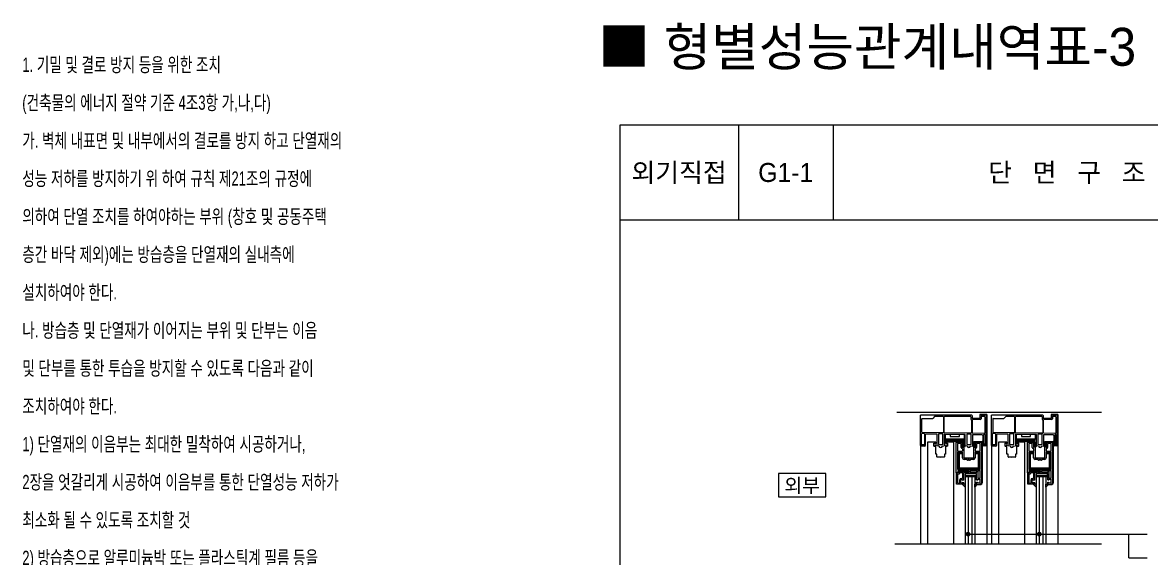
# Model space of a CAD drawing. Header units: millimetres. Extents: x -546192 to -521529, y 7736786 to 7742086.
# Drawn here: x -530617 to -528236, y 7740956 to 7742086 of the extents above; entities that cross this region are included whole.
import ezdxf
from ezdxf.enums import TextEntityAlignment as Align

# ---------------------------------------------------------------- set-up
doc = ezdxf.new("R2010")
doc.units = ezdxf.units.MM
for name, color, linetype in [('0KD TEXT', 7, 'Continuous'), ('0KD TEXT 1', 3, 'Continuous'), ('0KD2 ELE 1', 7, 'Continuous'), ('0KD2 벽체 1', 2, 'Continuous'), ('4A.TEC TEXT 2', 3, 'Continuous'), ('SYM', 7, 'Continuous'), ('text', 3, 'Continuous'), ('win', 4, 'Continuous')]:
    doc.layers.add(name, color=color, linetype=linetype)
doc.styles.add('나눔고딕', font='')
doc.styles.add('돋움', font='')
doc.styles.get('나눔고딕').set_extended_font_data('Dotum')
doc.styles.get('돋움').set_extended_font_data('Dotum')

# ---------------------------------------------------------------- blocks, each defined once
blk = doc.blocks.new('as98d7r')
at = {"layer": '4A.TEC TEXT 2', "color": 3, "style": '나눔고딕', "width": 0.7}
for s, p in [('1. 기밀 및 결로 방지 등을 위한 조치', (-539017.3, 7750421.3)), ('(건축물의 에너지 절약 기준 4조3항 가,나,다)', (-539017.3, 7750341.3)), ('가. 벽체 내표면 및 내부에서의 결로를 방지 하고 단열재의', (-539017.3, 7750261.3)), ('성능 저하를 방지하기 위 하여 규칙 제21조의 규정에', (-539017.3, 7750181.3)), ('의하여 단열 조치를 하여야하는 부위 (창호 및 공동주택', (-539017.3, 7750101.3)), ('층간 바닥 제외)에는 방습층을 단열재의 실내측에', (-539017.3, 7750021.3)), ('설치하여야 한다.', (-539017.3, 7749941.3)), ('나. 방습층 및 단열재가 이어지는 부위 및 단부는 이음', (-539017.3, 7749861.3)), ('및 단부를 통한 투습을 방지할 수 있도록 다음과 같이', (-539017.3, 7749781.3)), ('조치하여야 한다.', (-539017.3, 7749701.3)), ('1) 단열재의 이음부는 최대한 밀착하여 시공하거나,', (-539017.3, 7749621.3)), ('2장을 엇갈리게 시공하여 이음부를 통한 단열성능 저하가', (-539017.3, 7749541.3)), ('최소화 될 수 있도록 조치할 것', (-539017.3, 7749461.3)), ('2) 방습층으로 알루미늄박 또는 플라스틱계 필름 등을', (-539017.3, 7749381.3)), ('사용할 경우의 이음부는 100㎜ 이상 중첩하고', (-539017.3, 7749301.3)), ('내습성 테이프,  접착제 등으로 기밀하게 마감할 것', (-539017.3, 7749221.3)), ('3) 단열부위가 만나는 모서리 부위는 방습층 및 단열재가', (-539017.3, 7749141.3)), ('이어짐이 없이 시공하거나 이어질 경우 이음부를 통한', (-539017.3, 7749061.3)), ('단열성능 저하가 최소화되도록 하며, 알루미늄박 또는 ', (-539017.3, 7748981.3)), ('플라스틱계 필름 등을 사용할 경우 모서리 이음부는', (-539017.3, 7748901.3)), ('150㎜이상 중첩 시공하고 내습성테이프, 접착제 등으로', (-539017.3, 7748821.3)), ('기밀하게 마감할 것', (-539017.3, 7748741.3)), ('4) 방습층의 단부는 투습이 발생하지 않도록 내습성', (-539017.3, 7748661.3)), ('테이프, 접착제 등으로 기밀하게 마감할 것', (-539017.3, 7748581.3)), ('다. 건축물 외피 단열부위의 접합부, 틈 등은 밀폐될 수', (-539017.3, 7748501.3)), ('있도록 코킹과 가스켓 등을 사용하여 기밀하게', (-539017.3, 7748421.3)), ('처리하여야 한다.', (-539017.3, 7748341.3)), ('3. 모든 단열재 성능은 시험성적서 성능이상 또는 동등품', (-539017.3, 7748261.3)), ('으로 설치 할 것', (-539017.3, 7748181.3)), ('4. 창호는 기밀성 1등급으로 설치', (-539017.3, 7748101.3))]:
    blk.add_text(s, height=30, dxfattribs=at).set_placement(p, align=Align.BOTTOM_LEFT)
blk = doc.blocks.new('A$C257704F4')
at = {"layer": '0KD2 ELE 1'}
for p, q in [((250, 1600), (250, 1400)), ((450, 1600), (450, 1400)), ((0, 1400), (3500, 1400))]:
    blk.add_line(p, q, dxfattribs=at)
at = {"layer": '0KD2 벽체 1'}
blk.add_lwpolyline([(0, 0), (3500, 0), (3500, 1600), (0, 1600)], close=True, dxfattribs=at)
at = {"layer": '0KD TEXT 1', "style": '돋움'}
blk.add_text('단   면   구   조 ', height=40, dxfattribs=at).set_placement((950, 1500), align=Align.MIDDLE_CENTER)

msp = doc.modelspace()

# ---------------------------------------------------------------- linework, layer by layer
msp.add_lwpolyline([(-528284.1, 7740957), (-528284.1, 7741007)])
at = {"layer": '0KD TEXT'}
for p, q in [((-528622.8, 7741007), (-528245.3, 7741007)), ((-528284.1, 7740957), (-528245.3, 7740957))]:
    msp.add_line(p, q, dxfattribs=at)
at = {"layer": '0KD TEXT', "const_width": 5}
for points in [[(-528625.3, 7741007, 1), (-528620.3, 7741007, 1)], [(-528475.3, 7741007, 1), (-528470.3, 7741007, 1)]]:
    msp.add_lwpolyline(points, format="xyb", close=True, dxfattribs=at)
at = {"layer": 'SYM'}
msp.add_lwpolyline([(-528922.7, 7741135.1), (-529022.7, 7741135.1), (-529022.7, 7741086), (-528922.7, 7741086)], close=True, dxfattribs=at)
at = {"layer": 'win'}
msp.add_line((-528773.1, 7741264.2), (-528341.5, 7741264.2), dxfattribs=at)
at = {"layer": 'win', "color": 9}
for p, q in [((-528615.1, 7741257.6), (-528723.3, 7741257.6)), ((-528723.3, 7741215.3), (-528723.3, 7741257.6)), ((-528720.8, 7741250.5), (-528720.8, 7741222)), ((-528720.1, 7741251.2), (-528697.4, 7741251.2)), ((-528693.5, 7741255), (-528697.4, 7741251.2)), ((-528675.6, 7741255), (-528693.5, 7741255)), ((-528675, 7741254.4), (-528675, 7741221.3)), ((-528673, 7741221.2), (-528673, 7741254.4)), ((-528617.6, 7741255), (-528672.4, 7741255)), ((-528617, 7741254.4), (-528617, 7741249.2)), ((-528615.4, 7741248.6), (-528616.3, 7741248.6)), ((-528615.4, 7741248.6), (-528615.4, 7741220.3)), ((-528614.4, 7741256.9), (-528614.4, 7741251.8)), ((-528598.4, 7741251.2), (-528613.8, 7741251.2)), ((-528613.5, 7741220.3), (-528613.5, 7741248)), ((-528597.1, 7741248.6), (-528612.8, 7741248.6)), ((-528583.4, 7741259.1), (-528597.8, 7741259.1)), ((-528597.8, 7741259.1), (-528597.8, 7741251.8)), ((-528585, 7741257.6), (-528597.8, 7741257.6)), ((-528595.2, 7741254.4), (-528595.2, 7741250.5)), ((-528588.2, 7741255), (-528594.6, 7741255)), ((-528591.7, 7741257.6), (-528590.2, 7741259.1)), ((-528587.5, 7741254.4), (-528587.5, 7741219.9)), ((-528586, 7741257.6), (-528584.5, 7741259.1)), ((-528585, 7741257.6), (-528585, 7741196.1)), ((-528585, 7741253), (-528583.4, 7741254.5)), ((-528585, 7741247.3), (-528583.4, 7741248.9)), ((-528583.4, 7741259.1), (-528583.4, 7741196.1)), ((-528465.1, 7741257.6), (-528573.3, 7741257.6)), ((-528573.3, 7741215.3), (-528573.3, 7741257.6)), ((-528570.8, 7741250.5), (-528570.8, 7741222)), ((-528570.1, 7741251.2), (-528547.4, 7741251.2)), ((-528543.5, 7741255), (-528547.4, 7741251.2)), ((-528525.6, 7741255), (-528543.5, 7741255)), ((-528525, 7741254.4), (-528525, 7741221.3)), ((-528523, 7741221.2), (-528523, 7741254.4)), ((-528467.6, 7741255), (-528522.4, 7741255)), ((-528467, 7741254.4), (-528467, 7741249.2)), ((-528465.4, 7741248.6), (-528466.3, 7741248.6)), ((-528465.4, 7741248.6), (-528465.4, 7741220.3)), ((-528464.4, 7741256.9), (-528464.4, 7741251.8)), ((-528448.4, 7741251.2), (-528463.8, 7741251.2)), ((-528463.5, 7741220.3), (-528463.5, 7741248)), ((-528447.1, 7741248.6), (-528462.8, 7741248.6)), ((-528433.4, 7741259.1), (-528447.8, 7741259.1)), ((-528447.8, 7741259.1), (-528447.8, 7741251.8)), ((-528435, 7741257.6), (-528447.8, 7741257.6)), ((-528445.2, 7741254.4), (-528445.2, 7741250.5)), ((-528438.2, 7741255), (-528444.6, 7741255)), ((-528441.7, 7741257.6), (-528440.2, 7741259.1)), ((-528437.5, 7741254.4), (-528437.5, 7741219.9)), ((-528436, 7741257.6), (-528434.5, 7741259.1)), ((-528435, 7741257.6), (-528435, 7741196.1)), ((-528435, 7741253), (-528433.4, 7741254.5)), ((-528435, 7741247.3), (-528433.4, 7741248.9)), ((-528433.4, 7741259.1), (-528433.4, 7741196.1)), ((-528585, 7741241.7), (-528583.4, 7741243.2)), ((-528585, 7741236), (-528583.4, 7741237.6)), ((-528585, 7741230.4), (-528583.4, 7741231.9)), ((-528585, 7741224.7), (-528583.4, 7741226.2)), ((-528435, 7741241.7), (-528433.4, 7741243.2)), ((-528435, 7741236), (-528433.4, 7741237.6)), ((-528435, 7741230.4), (-528433.4, 7741231.9)), ((-528435, 7741224.7), (-528433.4, 7741226.2)), ((-528722.9, 7741214.9), (-528723.3, 7741215.3)), ((-528722.9, 7741214.9), (-528723.3, 7741214.5)), ((-528723.3, 7741193.7), (-528723.3, 7741214.5)), ((-528721.4, 7741195.7), (-528721.4, 7741218.8)), ((-528715.6, 7741219.3), (-528720.7, 7741219.4)), ((-528675.6, 7741220.6), (-528720.1, 7741221.3)), ((-528715, 7741218.7), (-528715, 7741195.7)), ((-528713.1, 7741216.8), (-528713.1, 7741193.7)), ((-528688.4, 7741217.8), (-528711.8, 7741218.1)), ((-528708.4, 7741201.2), (-528708.4, 7740986.6)), ((-528691.6, 7741201.2), (-528708.4, 7741201.2)), ((-528694.8, 7741192.7), (-528694.8, 7741198.6)), ((-528694.2, 7741199.3), (-528692.9, 7741199.3)), ((-528692.9, 7741199.3), (-528692.9, 7741197.6)), ((-528691, 7741198), (-528691, 7741200.6)), ((-528688.4, 7741192.9), (-528688.4, 7741217.8)), ((-528685.3, 7741218.2), (-528685.3, 7741196.5)), ((-528676.7, 7741218.7), (-528684.7, 7741218.8)), ((-528676.1, 7741196.5), (-528676.1, 7741218.1)), ((-528628.8, 7741216.8), (-528673, 7741217.5)), ((-528673, 7741217.5), (-528673, 7741192.9)), ((-528616, 7741219.7), (-528672.4, 7741220.6)), ((-528630.4, 7741216.8), (-528671.4, 7741216.8)), ((-528671.4, 7741216.8), (-528671.4, 7741207.9)), ((-528671.4, 7741207.9), (-528630.4, 7741207.9)), ((-528670.5, 7741200.6), (-528670.5, 7741198)), ((-528670.2, 7741201.6), (-528670.2, 7741207.9)), ((-528653.1, 7741201.2), (-528669.8, 7741201.2)), ((-528668.6, 7741197.6), (-528668.6, 7741199.3)), ((-528668.6, 7741199.3), (-528667.3, 7741199.3)), ((-528667.8, 7741201.6), (-528667.8, 7741207.9)), ((-528666.6, 7741198.6), (-528666.6, 7741192.7)), ((-528665.3, 7741201.6), (-528665.3, 7741207.9)), ((-528662.9, 7741201.6), (-528662.9, 7741207.9)), ((-528660.5, 7741216.8), (-528660.5, 7741213)), ((-528660.5, 7741213), (-528641.3, 7741213)), ((-528660.3, 7741201.6), (-528660.3, 7741207.9)), ((-528657.7, 7741201.6), (-528657.7, 7741207.9)), ((-528655.2, 7741201.6), (-528655.2, 7741207.9)), ((-528653.1, 7740986.6), (-528653.1, 7741201.2)), ((-528652.6, 7741201.6), (-528652.6, 7741207.9)), ((-528650.1, 7741201.6), (-528650.1, 7741207.9)), ((-528647.8, 7741136.5), (-528647.8, 7741201.2)), ((-528647.8, 7741201.2), (-528632.1, 7741201.2)), ((-528647.5, 7741201.6), (-528647.5, 7741207.9)), ((-528644.9, 7741201.6), (-528644.9, 7741207.9)), ((-528638, 7741198.4), (-528644.4, 7741198.4)), ((-528642.4, 7741201.6), (-528642.4, 7741207.9)), ((-528641.3, 7741213), (-528641.3, 7741216.8)), ((-528639.8, 7741201.6), (-528639.8, 7741207.9)), ((-528637.2, 7741201.6), (-528637.2, 7741207.9)), ((-528633.4, 7741199.3), (-528635.1, 7741199.3)), ((-528635.1, 7741199.3), (-528635.1, 7741190.2)), ((-528634.7, 7741201.6), (-528634.7, 7741207.9)), ((-528633.4, 7741197.6), (-528633.4, 7741199.3)), ((-528632, 7741201.6), (-528632, 7741207.9)), ((-528631.5, 7741200.6), (-528631.5, 7741198)), ((-528630.4, 7741207.9), (-528630.4, 7741216.8)), ((-528628.8, 7741192.9), (-528628.8, 7741216.8)), ((-528625.8, 7741217.3), (-528625.8, 7741196.5)), ((-528617.2, 7741217.8), (-528625.1, 7741217.9)), ((-528616.5, 7741196.5), (-528616.5, 7741217.1)), ((-528593.3, 7741216.3), (-528613.5, 7741216.6)), ((-528613.5, 7741216.6), (-528613.5, 7741192.9)), ((-528588.2, 7741219.3), (-528612.8, 7741219.6)), ((-528611, 7741198), (-528611, 7741202.5)), ((-528611, 7741202.5), (-528593.4, 7741202.5)), ((-528610.4, 7741201.2), (-528594.7, 7741201.2)), ((-528610.3, 7741201.2), (-528609, 7741202.5)), ((-528609.1, 7741199.3), (-528609.1, 7741197.6)), ((-528607.4, 7741199.3), (-528609.1, 7741199.3)), ((-528607.4, 7741190.2), (-528607.4, 7741199.3)), ((-528605.8, 7741201.2), (-528604.5, 7741202.5)), ((-528598.1, 7741198.4), (-528604.5, 7741198.4)), ((-528601.2, 7741201.2), (-528599.9, 7741202.5)), ((-528596.7, 7741201.2), (-528595.4, 7741202.5)), ((-528594.7, 7741201.2), (-528594.7, 7741115)), ((-528594.7, 7741198.7), (-528593.4, 7741200)), ((-528592, 7741202.2), (-528593.5, 7741202.2)), ((-528593.5, 7741202.2), (-528593.5, 7741196.1)), ((-528593.5, 7741199.1), (-528592, 7741200.7)), ((-528593.4, 7741202.5), (-528593.4, 7741115)), ((-528592, 7741215), (-528592, 7741196.1)), ((-528590.1, 7741216.7), (-528590.1, 7741197.4)), ((-528587.5, 7741217.3), (-528589.4, 7741217.4)), ((-528586.9, 7741216.7), (-528586.9, 7741197.4)), ((-528585, 7741219), (-528583.4, 7741220.6)), ((-528585, 7741213.4), (-528583.4, 7741214.9)), ((-528585, 7741207.7), (-528583.4, 7741209.2)), ((-528585, 7741202), (-528583.4, 7741203.6)), ((-528572.9, 7741214.9), (-528573.3, 7741215.3)), ((-528572.9, 7741214.9), (-528573.3, 7741214.5)), ((-528573.3, 7741193.7), (-528573.3, 7741214.5)), ((-528571.4, 7741195.7), (-528571.4, 7741218.8)), ((-528565.6, 7741219.3), (-528570.7, 7741219.4)), ((-528525.6, 7741220.6), (-528570.1, 7741221.3)), ((-528565, 7741218.7), (-528565, 7741195.7)), ((-528563.1, 7741216.8), (-528563.1, 7741193.7)), ((-528538.4, 7741217.8), (-528561.8, 7741218.1)), ((-528558.4, 7741201.2), (-528558.4, 7740986.6)), ((-528541.6, 7741201.2), (-528558.4, 7741201.2)), ((-528544.8, 7741192.7), (-528544.8, 7741198.6)), ((-528544.2, 7741199.3), (-528542.9, 7741199.3)), ((-528542.9, 7741199.3), (-528542.9, 7741197.6)), ((-528541, 7741198), (-528541, 7741200.6)), ((-528538.4, 7741192.9), (-528538.4, 7741217.8)), ((-528535.3, 7741218.2), (-528535.3, 7741196.5)), ((-528526.7, 7741218.7), (-528534.7, 7741218.8)), ((-528526.1, 7741196.5), (-528526.1, 7741218.1)), ((-528478.8, 7741216.8), (-528523, 7741217.5)), ((-528523, 7741217.5), (-528523, 7741192.9)), ((-528466, 7741219.7), (-528522.4, 7741220.6)), ((-528480.4, 7741216.8), (-528521.4, 7741216.8)), ((-528521.4, 7741216.8), (-528521.4, 7741207.9)), ((-528521.4, 7741207.9), (-528480.4, 7741207.9)), ((-528520.5, 7741200.6), (-528520.5, 7741198)), ((-528520.2, 7741201.6), (-528520.2, 7741207.9)), ((-528503.1, 7741201.2), (-528519.8, 7741201.2)), ((-528518.6, 7741197.6), (-528518.6, 7741199.3)), ((-528518.6, 7741199.3), (-528517.3, 7741199.3)), ((-528517.8, 7741201.6), (-528517.8, 7741207.9)), ((-528516.6, 7741198.6), (-528516.6, 7741192.7)), ((-528515.3, 7741201.6), (-528515.3, 7741207.9)), ((-528512.9, 7741201.6), (-528512.9, 7741207.9)), ((-528510.5, 7741216.8), (-528510.5, 7741213)), ((-528510.5, 7741213), (-528491.3, 7741213)), ((-528510.3, 7741201.6), (-528510.3, 7741207.9)), ((-528507.7, 7741201.6), (-528507.7, 7741207.9)), ((-528505.2, 7741201.6), (-528505.2, 7741207.9)), ((-528503.1, 7740986.6), (-528503.1, 7741201.2)), ((-528502.6, 7741201.6), (-528502.6, 7741207.9)), ((-528500.1, 7741201.6), (-528500.1, 7741207.9)), ((-528497.8, 7741136.5), (-528497.8, 7741201.2)), ((-528497.8, 7741201.2), (-528482.1, 7741201.2)), ((-528497.5, 7741201.6), (-528497.5, 7741207.9)), ((-528494.9, 7741201.6), (-528494.9, 7741207.9)), ((-528488, 7741198.4), (-528494.4, 7741198.4)), ((-528492.4, 7741201.6), (-528492.4, 7741207.9)), ((-528491.3, 7741213), (-528491.3, 7741216.8)), ((-528489.8, 7741201.6), (-528489.8, 7741207.9)), ((-528487.2, 7741201.6), (-528487.2, 7741207.9)), ((-528483.4, 7741199.3), (-528485.1, 7741199.3)), ((-528485.1, 7741199.3), (-528485.1, 7741190.2)), ((-528484.7, 7741201.6), (-528484.7, 7741207.9)), ((-528483.4, 7741197.6), (-528483.4, 7741199.3)), ((-528482, 7741201.6), (-528482, 7741207.9)), ((-528481.5, 7741200.6), (-528481.5, 7741198)), ((-528480.4, 7741207.9), (-528480.4, 7741216.8)), ((-528478.8, 7741192.9), (-528478.8, 7741216.8)), ((-528475.8, 7741217.3), (-528475.8, 7741196.5)), ((-528467.2, 7741217.8), (-528475.1, 7741217.9)), ((-528466.5, 7741196.5), (-528466.5, 7741217.1)), ((-528443.3, 7741216.3), (-528463.5, 7741216.6)), ((-528463.5, 7741216.6), (-528463.5, 7741192.9)), ((-528438.2, 7741219.3), (-528462.8, 7741219.6)), ((-528461, 7741198), (-528461, 7741202.5)), ((-528461, 7741202.5), (-528443.4, 7741202.5)), ((-528460.4, 7741201.2), (-528444.7, 7741201.2)), ((-528460.3, 7741201.2), (-528459, 7741202.5)), ((-528459.1, 7741199.3), (-528459.1, 7741197.6)), ((-528457.4, 7741199.3), (-528459.1, 7741199.3)), ((-528457.4, 7741190.2), (-528457.4, 7741199.3)), ((-528455.8, 7741201.2), (-528454.5, 7741202.5)), ((-528448.1, 7741198.4), (-528454.5, 7741198.4)), ((-528451.2, 7741201.2), (-528449.9, 7741202.5)), ((-528446.7, 7741201.2), (-528445.4, 7741202.5)), ((-528444.7, 7741201.2), (-528444.7, 7741115)), ((-528444.7, 7741198.7), (-528443.4, 7741200)), ((-528442, 7741202.2), (-528443.5, 7741202.2)), ((-528443.5, 7741202.2), (-528443.5, 7741196.1)), ((-528443.5, 7741199.1), (-528442, 7741200.7)), ((-528443.4, 7741202.5), (-528443.4, 7741115)), ((-528442, 7741215), (-528442, 7741196.1)), ((-528440.1, 7741216.7), (-528440.1, 7741197.4)), ((-528437.5, 7741217.3), (-528439.4, 7741217.4)), ((-528436.9, 7741216.7), (-528436.9, 7741197.4)), ((-528435, 7741219), (-528433.4, 7741220.6)), ((-528435, 7741213.4), (-528433.4, 7741214.9)), ((-528435, 7741207.7), (-528433.4, 7741209.2)), ((-528435, 7741202), (-528433.4, 7741203.6)), ((-528723.3, 7741196.1), (-528723.3, 7740986.6)), ((-528714.4, 7741192.5), (-528722, 7741192.5)), ((-528715.6, 7741195), (-528720.8, 7741195)), ((-528692.9, 7741192.1), (-528694.2, 7741192.1)), ((-528692.9, 7741197.6), (-528691, 7741198)), ((-528692.9, 7741193.8), (-528692.9, 7741192.1)), ((-528691, 7741193.8), (-528692.9, 7741193.8)), ((-528691, 7741175.6), (-528691, 7741193.8)), ((-528688.5, 7741175.6), (-528691, 7741175.6)), ((-528688.5, 7741169.8), (-528688.5, 7741175.6)), ((-528684.3, 7741192.2), (-528688.4, 7741192.9)), ((-528684.7, 7741195.8), (-528676.8, 7741195.8)), ((-528677.1, 7741192.2), (-528673, 7741192.9)), ((-528670.5, 7741175.6), (-528672.9, 7741175.6)), ((-528672.9, 7741175.6), (-528672.9, 7741169.8)), ((-528670.5, 7741198), (-528668.6, 7741197.6)), ((-528670.5, 7741193.8), (-528670.5, 7741175.6)), ((-528668.6, 7741193.8), (-528670.5, 7741193.8)), ((-528668.6, 7741192.1), (-528668.6, 7741193.8)), ((-528667.3, 7741192.1), (-528668.6, 7741192.1)), ((-528645, 7741197.7), (-528645, 7741182.6)), ((-528645, 7741179.4), (-528645, 7741144.4)), ((-528644.4, 7741182), (-528635, 7741182)), ((-528635.2, 7741180.1), (-528644.4, 7741180.1)), ((-528643.9, 7741177.2), (-528643.9, 7741145.8)), ((-528636.2, 7741178.5), (-528642.6, 7741178.5)), ((-528641.8, 7741175.8), (-528641.8, 7741147.3)), ((-528636.2, 7741176.5), (-528641.2, 7741176.5)), ((-528637.4, 7741189.8), (-528637.4, 7741197.7)), ((-528636.2, 7741176.5), (-528636.2, 7741178.5)), ((-528635, 7741187.9), (-528635.5, 7741187.9)), ((-528635.1, 7741190.2), (-528633.4, 7741190.2)), ((-528634.6, 7741167.8), (-528634.6, 7741179.4)), ((-528634.3, 7741182.6), (-528634.3, 7741187.2)), ((-528631.5, 7741198), (-528633.4, 7741197.6)), ((-528633.4, 7741190.2), (-528633.4, 7741191.8)), ((-528633.4, 7741191.8), (-528631.5, 7741191.8)), ((-528633.3, 7741191.8), (-528633.3, 7741197.6)), ((-528633.3, 7741196.3), (-528628.8, 7741197.5)), ((-528633.3, 7741194.7), (-528628.8, 7741195.9)), ((-528633.3, 7741194.7), (-528628.8, 7741193.5)), ((-528633.3, 7741193.1), (-528628.8, 7741191.9)), ((-528631.5, 7741191.8), (-528631.5, 7741168.5)), ((-528624.8, 7741192.2), (-528628.8, 7741192.9)), ((-528625.1, 7741195.8), (-528617.2, 7741195.8)), ((-528617.5, 7741192.2), (-528613.5, 7741192.9)), ((-528609, 7741196.3), (-528613.5, 7741197.5)), ((-528609, 7741194.7), (-528613.5, 7741195.9)), ((-528609, 7741194.7), (-528613.5, 7741193.5)), ((-528609, 7741193.1), (-528613.5, 7741191.9)), ((-528609.1, 7741197.6), (-528611, 7741198)), ((-528611, 7741191.8), (-528609.1, 7741191.8)), ((-528611, 7741168.5), (-528611, 7741191.8)), ((-528609.1, 7741191.8), (-528609.1, 7741190.2)), ((-528609.1, 7741190.2), (-528607.4, 7741190.2)), ((-528609, 7741191.8), (-528609, 7741197.6)), ((-528608.2, 7741187.2), (-528608.2, 7741182.6)), ((-528608.2, 7741179.4), (-528608.2, 7741167.8)), ((-528607, 7741187.9), (-528607.5, 7741187.9)), ((-528607.5, 7741182), (-528598.1, 7741182)), ((-528598.1, 7741180.1), (-528607.5, 7741180.1)), ((-528606.7, 7741176.5), (-528606.7, 7741178.5)), ((-528600.3, 7741178.5), (-528606.7, 7741178.5)), ((-528601.7, 7741176.5), (-528606.7, 7741176.5)), ((-528605.1, 7741197.7), (-528605.1, 7741189.8)), ((-528601.1, 7741147.3), (-528601.1, 7741175.8)), ((-528599.1, 7741145.8), (-528599.1, 7741177.2)), ((-528597.5, 7741182.6), (-528597.5, 7741197.7)), ((-528597.5, 7741143.8), (-528597.5, 7741179.4)), ((-528594.7, 7741194.2), (-528593.4, 7741195.5)), ((-528594.7, 7741189.6), (-528594.6, 7741189.7)), ((-528594.7, 7741189.6), (-528594.6, 7741189.7)), ((-528594.7, 7741185.1), (-528593.4, 7741186.4)), ((-528594.7, 7741185.1), (-528593.4, 7741186.4)), ((-528594.7, 7741180.6), (-528593.4, 7741181.9)), ((-528594.7, 7741180.6), (-528593.4, 7741181.9)), ((-528594.7, 7741176.1), (-528593.4, 7741177.3)), ((-528594.7, 7741176.1), (-528593.4, 7741177.3)), ((-528594.6, 7741189.7), (-528593.4, 7741190.9)), ((-528592.8, 7741194.2), (-528591.7, 7741195.3)), ((-528586.2, 7741194.8), (-528590.7, 7741194.8)), ((-528586.2, 7741193.3), (-528590.7, 7741193.3)), ((-528587.5, 7741196.7), (-528589.4, 7741196.7)), ((-528588.1, 7741193.3), (-528586.5, 7741194.8)), ((-528585, 7741196.4), (-528583.4, 7741197.9)), ((-528583.4, 7741196.1), (-528583.4, 7740986.6)), ((-528573.3, 7741196.1), (-528573.3, 7740986.6)), ((-528564.4, 7741192.5), (-528572, 7741192.5)), ((-528565.6, 7741195), (-528570.8, 7741195)), ((-528542.9, 7741192.1), (-528544.2, 7741192.1)), ((-528542.9, 7741197.6), (-528541, 7741198)), ((-528542.9, 7741193.8), (-528542.9, 7741192.1)), ((-528541, 7741193.8), (-528542.9, 7741193.8)), ((-528541, 7741175.6), (-528541, 7741193.8)), ((-528538.5, 7741175.6), (-528541, 7741175.6)), ((-528538.5, 7741169.8), (-528538.5, 7741175.6)), ((-528534.3, 7741192.2), (-528538.4, 7741192.9)), ((-528534.7, 7741195.8), (-528526.8, 7741195.8)), ((-528527.1, 7741192.2), (-528523, 7741192.9)), ((-528520.5, 7741175.6), (-528522.9, 7741175.6)), ((-528522.9, 7741175.6), (-528522.9, 7741169.8)), ((-528520.5, 7741198), (-528518.6, 7741197.6)), ((-528520.5, 7741193.8), (-528520.5, 7741175.6)), ((-528518.6, 7741193.8), (-528520.5, 7741193.8)), ((-528518.6, 7741192.1), (-528518.6, 7741193.8)), ((-528517.3, 7741192.1), (-528518.6, 7741192.1)), ((-528495, 7741197.7), (-528495, 7741182.6)), ((-528495, 7741179.4), (-528495, 7741144.4)), ((-528494.4, 7741182), (-528485, 7741182)), ((-528485.2, 7741180.1), (-528494.4, 7741180.1)), ((-528493.9, 7741177.2), (-528493.9, 7741145.8)), ((-528486.2, 7741178.5), (-528492.6, 7741178.5)), ((-528491.8, 7741175.8), (-528491.8, 7741147.3)), ((-528486.2, 7741176.5), (-528491.2, 7741176.5)), ((-528487.4, 7741189.8), (-528487.4, 7741197.7)), ((-528486.2, 7741176.5), (-528486.2, 7741178.5)), ((-528485, 7741187.9), (-528485.5, 7741187.9)), ((-528485.1, 7741190.2), (-528483.4, 7741190.2)), ((-528484.6, 7741167.8), (-528484.6, 7741179.4)), ((-528484.3, 7741182.6), (-528484.3, 7741187.2)), ((-528481.5, 7741198), (-528483.4, 7741197.6)), ((-528483.4, 7741190.2), (-528483.4, 7741191.8)), ((-528483.4, 7741191.8), (-528481.5, 7741191.8)), ((-528483.3, 7741191.8), (-528483.3, 7741197.6)), ((-528483.3, 7741196.3), (-528478.8, 7741197.5)), ((-528483.3, 7741194.7), (-528478.8, 7741195.9)), ((-528483.3, 7741194.7), (-528478.8, 7741193.5)), ((-528483.3, 7741193.1), (-528478.8, 7741191.9)), ((-528481.5, 7741191.8), (-528481.5, 7741168.5)), ((-528474.8, 7741192.2), (-528478.8, 7741192.9)), ((-528475.1, 7741195.8), (-528467.2, 7741195.8)), ((-528467.5, 7741192.2), (-528463.5, 7741192.9)), ((-528459, 7741196.3), (-528463.5, 7741197.5)), ((-528459, 7741194.7), (-528463.5, 7741195.9)), ((-528459, 7741194.7), (-528463.5, 7741193.5)), ((-528459, 7741193.1), (-528463.5, 7741191.9)), ((-528459.1, 7741197.6), (-528461, 7741198)), ((-528461, 7741191.8), (-528459.1, 7741191.8)), ((-528461, 7741168.5), (-528461, 7741191.8)), ((-528459.1, 7741191.8), (-528459.1, 7741190.2)), ((-528459.1, 7741190.2), (-528457.4, 7741190.2)), ((-528459, 7741191.8), (-528459, 7741197.6)), ((-528458.2, 7741187.2), (-528458.2, 7741182.6)), ((-528458.2, 7741179.4), (-528458.2, 7741167.8)), ((-528457, 7741187.9), (-528457.5, 7741187.9)), ((-528457.5, 7741182), (-528448.1, 7741182)), ((-528448.1, 7741180.1), (-528457.5, 7741180.1)), ((-528456.7, 7741176.5), (-528456.7, 7741178.5)), ((-528450.3, 7741178.5), (-528456.7, 7741178.5)), ((-528451.7, 7741176.5), (-528456.7, 7741176.5)), ((-528455.1, 7741197.7), (-528455.1, 7741189.8)), ((-528451.1, 7741147.3), (-528451.1, 7741175.8)), ((-528449.1, 7741145.8), (-528449.1, 7741177.2)), ((-528447.5, 7741182.6), (-528447.5, 7741197.7)), ((-528447.5, 7741143.8), (-528447.5, 7741179.4)), ((-528444.7, 7741194.2), (-528443.4, 7741195.5)), ((-528444.7, 7741189.6), (-528444.6, 7741189.7)), ((-528444.7, 7741189.6), (-528444.6, 7741189.7)), ((-528444.7, 7741185.1), (-528443.4, 7741186.4)), ((-528444.7, 7741185.1), (-528443.4, 7741186.4)), ((-528444.7, 7741180.6), (-528443.4, 7741181.9)), ((-528444.7, 7741180.6), (-528443.4, 7741181.9)), ((-528444.7, 7741176.1), (-528443.4, 7741177.3)), ((-528444.7, 7741176.1), (-528443.4, 7741177.3)), ((-528444.6, 7741189.7), (-528443.4, 7741190.9)), ((-528442.8, 7741194.2), (-528441.7, 7741195.3)), ((-528436.2, 7741194.8), (-528440.7, 7741194.8)), ((-528436.2, 7741193.3), (-528440.7, 7741193.3)), ((-528437.5, 7741196.7), (-528439.4, 7741196.7)), ((-528438.1, 7741193.3), (-528436.5, 7741194.8)), ((-528435, 7741196.4), (-528433.4, 7741197.9)), ((-528433.4, 7741196.1), (-528433.4, 7740986.6)), ((-528681.1, 7741169.2), (-528687.9, 7741169.2)), ((-528680.7, 7741168.8), (-528681.1, 7741169.2)), ((-528680.3, 7741169.2), (-528680.7, 7741168.8)), ((-528673.5, 7741169.2), (-528680.3, 7741169.2)), ((-528624.4, 7741164.6), (-528631.4, 7741164.6)), ((-528630.9, 7741167.9), (-528621.6, 7741167.9)), ((-528624.1, 7741162), (-528624.4, 7741164.6)), ((-528622.9, 7741162), (-528624.1, 7741162)), ((-528622.5, 7741164.6), (-528622.9, 7741162)), ((-528620, 7741164.6), (-528622.5, 7741164.6)), ((-528621.6, 7741167.9), (-528621.2, 7741167.5)), ((-528621.2, 7741167.5), (-528620.9, 7741167.9)), ((-528620.9, 7741167.9), (-528611.6, 7741167.9)), ((-528619.6, 7741162), (-528620, 7741164.6)), ((-528618.4, 7741162), (-528619.6, 7741162)), ((-528618, 7741164.6), (-528618.4, 7741162)), ((-528611.4, 7741164.6), (-528618, 7741164.6)), ((-528594.7, 7741171.5), (-528593.4, 7741172.8)), ((-528594.7, 7741171.5), (-528593.4, 7741172.8)), ((-528594.7, 7741167), (-528593.4, 7741168.3)), ((-528594.7, 7741167), (-528593.4, 7741168.3)), ((-528594.7, 7741162.5), (-528593.4, 7741163.7)), ((-528594.7, 7741162.5), (-528593.4, 7741163.7)), ((-528594.7, 7741157.9), (-528593.4, 7741159.2)), ((-528594.7, 7741157.9), (-528593.4, 7741159.2)), ((-528594.7, 7741153.4), (-528593.4, 7741154.7)), ((-528594.7, 7741153.4), (-528593.4, 7741154.7)), ((-528531.1, 7741169.2), (-528537.9, 7741169.2)), ((-528530.7, 7741168.8), (-528531.1, 7741169.2)), ((-528530.3, 7741169.2), (-528530.7, 7741168.8)), ((-528523.5, 7741169.2), (-528530.3, 7741169.2)), ((-528474.4, 7741164.6), (-528481.4, 7741164.6)), ((-528480.9, 7741167.9), (-528471.6, 7741167.9)), ((-528474.1, 7741162), (-528474.4, 7741164.6)), ((-528472.9, 7741162), (-528474.1, 7741162)), ((-528472.5, 7741164.6), (-528472.9, 7741162)), ((-528470, 7741164.6), (-528472.5, 7741164.6)), ((-528471.6, 7741167.9), (-528471.2, 7741167.5)), ((-528471.2, 7741167.5), (-528470.9, 7741167.9)), ((-528470.9, 7741167.9), (-528461.6, 7741167.9)), ((-528469.6, 7741162), (-528470, 7741164.6)), ((-528468.4, 7741162), (-528469.6, 7741162)), ((-528468, 7741164.6), (-528468.4, 7741162)), ((-528461.4, 7741164.6), (-528468, 7741164.6)), ((-528444.7, 7741171.5), (-528443.4, 7741172.8)), ((-528444.7, 7741171.5), (-528443.4, 7741172.8)), ((-528444.7, 7741167), (-528443.4, 7741168.3)), ((-528444.7, 7741167), (-528443.4, 7741168.3)), ((-528444.7, 7741162.5), (-528443.4, 7741163.7)), ((-528444.7, 7741162.5), (-528443.4, 7741163.7)), ((-528444.7, 7741157.9), (-528443.4, 7741159.2)), ((-528444.7, 7741157.9), (-528443.4, 7741159.2)), ((-528444.7, 7741153.4), (-528443.4, 7741154.7)), ((-528444.7, 7741153.4), (-528443.4, 7741154.7)), ((-528643.8, 7741136.5), (-528647.8, 7741136.5)), ((-528647.2, 7741136.5), (-528643.6, 7741136.4)), ((-528647.2, 7741112.2), (-528647.2, 7741136.5)), ((-528644.9, 7741133.5), (-528644.9, 7741115.1)), ((-528620.5, 7741140.3), (-528644.8, 7741140.3)), ((-528644.8, 7741140.3), (-528643.8, 7741136.5)), ((-528644.2, 7741134.1), (-528642, 7741134)), ((-528643.7, 7741143.2), (-528598.1, 7741143.2)), ((-528643.6, 7741138.4), (-528623.8, 7741139.8)), ((-528643.6, 7741136.4), (-528643.6, 7741138.4)), ((-528642.6, 7741144.6), (-528600.3, 7741144.6)), ((-528641.3, 7741135.7), (-528641.3, 7741134.7)), ((-528641.2, 7741146.6), (-528601.7, 7741146.6)), ((-528640.7, 7741136.3), (-528635.4, 7741136.7)), ((-528634.8, 7741136.1), (-528634.8, 7741125.1)), ((-528627.4, 7741137.3), (-528632.5, 7741136.9)), ((-528632.5, 7741136.9), (-528632.5, 7741120.8)), ((-528605.2, 7741134.9), (-528629.3, 7741134.9)), ((-528629.3, 7741134.9), (-528629.3, 7741127.5)), ((-528605.2, 7741130.9), (-528629.3, 7741130.9)), ((-528629.3, 7741130.9), (-528605.2, 7741127.5)), ((-528629.3, 7741127.5), (-528605.2, 7741130.9)), ((-528629.3, 7741127.5), (-528629.3, 7740986.6)), ((-528608.8, 7741127.5), (-528629.3, 7741127.5)), ((-528605.2, 7741127.5), (-528629.3, 7741127.5)), ((-528626.9, 7741135.5), (-528627.4, 7741137.3)), ((-528625.4, 7741135.5), (-528626.9, 7741135.5)), ((-528623.7, 7741137.5), (-528625.4, 7741137.4)), ((-528625.4, 7741137.4), (-528625.4, 7741135.5)), ((-528625, 7741135), (-528625, 7741135.6)), ((-528604.9, 7741135), (-528625, 7741135)), ((-528623.1, 7741137.5), (-528620.5, 7741137.5)), ((-528622.8, 7741127.5), (-528622.8, 7740986.6)), ((-528620.5, 7741137.5), (-528620.5, 7741140.3)), ((-528618.2, 7741140.2), (-528618.2, 7741138.4)), ((-528604.9, 7741140.9), (-528617.6, 7741140.9)), ((-528604.9, 7741137.8), (-528617.6, 7741137.8)), ((-528615.2, 7741127.5), (-528615.2, 7740986.6)), ((-528608.8, 7741127.5), (-528608.8, 7740986.6)), ((-528605.2, 7741127.5), (-528605.2, 7741134.9)), ((-528604.9, 7741121.3), (-528604.9, 7741135)), ((-528604.3, 7741138.4), (-528604.3, 7741140.2)), ((-528602.3, 7741140.6), (-528602.3, 7741125.6)), ((-528601.7, 7741141.2), (-528598.1, 7741141.2)), ((-528597.5, 7741125.6), (-528597.5, 7741140.6)), ((-528594.7, 7741148.9), (-528593.4, 7741150.2)), ((-528594.7, 7741148.9), (-528593.4, 7741150.2)), ((-528594.7, 7741144.3), (-528593.4, 7741145.6)), ((-528594.7, 7741144.3), (-528593.4, 7741145.6)), ((-528594.7, 7741139.8), (-528593.4, 7741141.1)), ((-528594.7, 7741139.8), (-528593.4, 7741141.1)), ((-528594.7, 7741135.3), (-528593.4, 7741136.6)), ((-528594.7, 7741135.3), (-528593.4, 7741136.6)), ((-528594.7, 7741130.8), (-528593.4, 7741132)), ((-528594.7, 7741130.8), (-528593.4, 7741132)), ((-528594.7, 7741126.2), (-528593.4, 7741127.5)), ((-528594.7, 7741126.2), (-528593.4, 7741127.5)), ((-528493.8, 7741136.5), (-528497.8, 7741136.5)), ((-528497.2, 7741136.5), (-528493.6, 7741136.4)), ((-528497.2, 7741112.2), (-528497.2, 7741136.5)), ((-528494.9, 7741133.5), (-528494.9, 7741115.1)), ((-528470.5, 7741140.3), (-528494.8, 7741140.3)), ((-528494.8, 7741140.3), (-528493.8, 7741136.5)), ((-528494.2, 7741134.1), (-528492, 7741134)), ((-528493.7, 7741143.2), (-528448.1, 7741143.2)), ((-528493.6, 7741138.4), (-528473.8, 7741139.8)), ((-528493.6, 7741136.4), (-528493.6, 7741138.4)), ((-528492.6, 7741144.6), (-528450.3, 7741144.6)), ((-528491.3, 7741135.7), (-528491.3, 7741134.7)), ((-528491.2, 7741146.6), (-528451.7, 7741146.6)), ((-528490.7, 7741136.3), (-528485.4, 7741136.7)), ((-528484.8, 7741136.1), (-528484.8, 7741125.1)), ((-528477.4, 7741137.3), (-528482.5, 7741136.9)), ((-528482.5, 7741136.9), (-528482.5, 7741120.8)), ((-528455.2, 7741134.9), (-528479.3, 7741134.9)), ((-528479.3, 7741134.9), (-528479.3, 7741127.5)), ((-528455.2, 7741130.9), (-528479.3, 7741130.9)), ((-528479.3, 7741130.9), (-528455.2, 7741127.5)), ((-528479.3, 7741127.5), (-528455.2, 7741130.9)), ((-528479.3, 7741127.5), (-528479.3, 7740986.6)), ((-528458.8, 7741127.5), (-528479.3, 7741127.5)), ((-528455.2, 7741127.5), (-528479.3, 7741127.5)), ((-528476.9, 7741135.5), (-528477.4, 7741137.3)), ((-528475.4, 7741135.5), (-528476.9, 7741135.5)), ((-528473.7, 7741137.5), (-528475.4, 7741137.4)), ((-528475.4, 7741137.4), (-528475.4, 7741135.5)), ((-528475, 7741135), (-528475, 7741135.6)), ((-528454.9, 7741135), (-528475, 7741135)), ((-528473.1, 7741137.5), (-528470.5, 7741137.5)), ((-528472.8, 7741127.5), (-528472.8, 7740986.6)), ((-528470.5, 7741137.5), (-528470.5, 7741140.3)), ((-528468.2, 7741140.2), (-528468.2, 7741138.4)), ((-528454.9, 7741140.9), (-528467.6, 7741140.9)), ((-528454.9, 7741137.8), (-528467.6, 7741137.8)), ((-528465.2, 7741127.5), (-528465.2, 7740986.6)), ((-528458.8, 7741127.5), (-528458.8, 7740986.6)), ((-528455.2, 7741127.5), (-528455.2, 7741134.9)), ((-528454.9, 7741121.3), (-528454.9, 7741135)), ((-528454.3, 7741138.4), (-528454.3, 7741140.2)), ((-528452.3, 7741140.6), (-528452.3, 7741125.6)), ((-528451.7, 7741141.2), (-528448.1, 7741141.2)), ((-528447.5, 7741125.6), (-528447.5, 7741140.6)), ((-528444.7, 7741148.9), (-528443.4, 7741150.2)), ((-528444.7, 7741148.9), (-528443.4, 7741150.2)), ((-528444.7, 7741144.3), (-528443.4, 7741145.6)), ((-528444.7, 7741144.3), (-528443.4, 7741145.6)), ((-528444.7, 7741139.8), (-528443.4, 7741141.1)), ((-528444.7, 7741139.8), (-528443.4, 7741141.1)), ((-528444.7, 7741135.3), (-528443.4, 7741136.6)), ((-528444.7, 7741135.3), (-528443.4, 7741136.6)), ((-528444.7, 7741130.8), (-528443.4, 7741132)), ((-528444.7, 7741130.8), (-528443.4, 7741132)), ((-528444.7, 7741126.2), (-528443.4, 7741127.5)), ((-528444.7, 7741126.2), (-528443.4, 7741127.5)), ((-528632.5, 7741112.2), (-528647.2, 7741112.2)), ((-528644.2, 7741114.5), (-528641.6, 7741114.5)), ((-528640.9, 7741120.9), (-528640.9, 7741115.1)), ((-528638.6, 7741120.9), (-528638.6, 7741115.7)), ((-528637.3, 7741124.5), (-528635.4, 7741124.5)), ((-528635.4, 7741122.2), (-528637.3, 7741122.2)), ((-528637.3, 7741114.5), (-528635.4, 7741114.5)), ((-528629.3, 7741112.1), (-528635.3, 7741112.1)), ((-528635.3, 7741112.1), (-528629.3, 7741106.1)), ((-528634.8, 7741120.2), (-528634.8, 7741121.5)), ((-528632.5, 7741120.8), (-528634.8, 7741120.2)), ((-528634.8, 7741116.4), (-528632.5, 7741115.8)), ((-528634.8, 7741115.1), (-528634.8, 7741116.4)), ((-528632.5, 7741115.8), (-528632.5, 7741112.2)), ((-528629.3, 7741106.1), (-528629.3, 7741112.1)), ((-528608.8, 7741106.1), (-528608.8, 7741112.1)), ((-528608.8, 7741112.1), (-528602.7, 7741112.1)), ((-528602.7, 7741112.1), (-528608.8, 7741106.1)), ((-528604.9, 7741121.3), (-528603, 7741120.7)), ((-528604.9, 7741116.4), (-528603, 7741116.9)), ((-528604.9, 7741110.9), (-528604.9, 7741116.4)), ((-528604.9, 7741112.2), (-528596.4, 7741113.1)), ((-528604.9, 7741110.9), (-528596.2, 7741111.9)), ((-528604.2, 7741112.1), (-528604.1, 7741112.3)), ((-528604.2, 7741112.1), (-528604.1, 7741112.3)), ((-528603, 7741122.7), (-528598.1, 7741122.7)), ((-528603, 7741122.7), (-528603, 7741120.7)), ((-528603, 7741116.9), (-528603, 7741115.2)), ((-528603, 7741115.2), (-528598, 7741115.8)), ((-528601.7, 7741125), (-528598.1, 7741125)), ((-528600.5, 7741111.4), (-528599, 7741112.8)), ((-528600.5, 7741111.4), (-528599, 7741112.8)), ((-528597.5, 7741116.4), (-528597.5, 7741122)), ((-528595.1, 7741112.2), (-528593.7, 7741113.6)), ((-528595.1, 7741112.2), (-528593.7, 7741113.6)), ((-528594.7, 7741121.7), (-528593.4, 7741123)), ((-528594.7, 7741121.7), (-528593.4, 7741123)), ((-528594.7, 7741117.2), (-528593.4, 7741118.5)), ((-528594.7, 7741117.2), (-528593.4, 7741118.5)), ((-528482.5, 7741112.2), (-528497.2, 7741112.2)), ((-528494.2, 7741114.5), (-528491.6, 7741114.5)), ((-528490.9, 7741120.9), (-528490.9, 7741115.1)), ((-528488.6, 7741120.9), (-528488.6, 7741115.7)), ((-528487.3, 7741124.5), (-528485.4, 7741124.5)), ((-528485.4, 7741122.2), (-528487.3, 7741122.2)), ((-528487.3, 7741114.5), (-528485.4, 7741114.5)), ((-528479.3, 7741112.1), (-528485.3, 7741112.1)), ((-528485.3, 7741112.1), (-528479.3, 7741106.1)), ((-528484.8, 7741120.2), (-528484.8, 7741121.5)), ((-528482.5, 7741120.8), (-528484.8, 7741120.2)), ((-528484.8, 7741116.4), (-528482.5, 7741115.8)), ((-528484.8, 7741115.1), (-528484.8, 7741116.4)), ((-528482.5, 7741115.8), (-528482.5, 7741112.2)), ((-528479.3, 7741106.1), (-528479.3, 7741112.1)), ((-528458.8, 7741106.1), (-528458.8, 7741112.1)), ((-528458.8, 7741112.1), (-528452.7, 7741112.1)), ((-528452.7, 7741112.1), (-528458.8, 7741106.1)), ((-528454.9, 7741121.3), (-528453, 7741120.7)), ((-528454.9, 7741116.4), (-528453, 7741116.9)), ((-528454.9, 7741110.9), (-528454.9, 7741116.4)), ((-528454.9, 7741112.2), (-528446.4, 7741113.1)), ((-528454.9, 7741110.9), (-528446.2, 7741111.9)), ((-528454.2, 7741112.1), (-528454.1, 7741112.3)), ((-528454.2, 7741112.1), (-528454.1, 7741112.3)), ((-528453, 7741122.7), (-528448.1, 7741122.7)), ((-528453, 7741122.7), (-528453, 7741120.7)), ((-528453, 7741116.9), (-528453, 7741115.2)), ((-528453, 7741115.2), (-528448, 7741115.8)), ((-528451.7, 7741125), (-528448.1, 7741125)), ((-528450.5, 7741111.4), (-528449, 7741112.8)), ((-528450.5, 7741111.4), (-528449, 7741112.8)), ((-528447.5, 7741116.4), (-528447.5, 7741122)), ((-528445.1, 7741112.2), (-528443.7, 7741113.6)), ((-528445.1, 7741112.2), (-528443.7, 7741113.6)), ((-528444.7, 7741121.7), (-528443.4, 7741123)), ((-528444.7, 7741121.7), (-528443.4, 7741123)), ((-528444.7, 7741117.2), (-528443.4, 7741118.5)), ((-528444.7, 7741117.2), (-528443.4, 7741118.5))]:
    msp.add_line(p, q, dxfattribs=at)
at = {"layer": 'win', "color": 9, "linetype": 'Continuous'}
msp.add_line((-528777.3, 7740986.6), (-528341.5, 7740986.6), dxfattribs=at)
at = {"layer": 'win', "color": 9}
for centre, radius, start, end in [((-528720.1, 7741250.5), 0.641, 90, 180), ((-528675.6, 7741254.4), 0.641, 0, 90), ((-528672.4, 7741254.4), 0.641, 90, 180), ((-528617.6, 7741254.4), 0.641, 0, 90), ((-528616.3, 7741249.2), 0.641, 180, 270), ((-528615.1, 7741256.9), 0.641, 0, 90), ((-528613.8, 7741251.8), 0.641, 180, 270), ((-528612.8, 7741248), 0.641, 90, 180), ((-528598.4, 7741251.8), 0.641, 270, 0), ((-528597.1, 7741250.5), 1.92, 270, 0), ((-528594.6, 7741254.4), 0.641, 90, 180), ((-528588.2, 7741254.4), 0.641, 0, 90), ((-528570.1, 7741250.5), 0.641, 90, 180), ((-528525.6, 7741254.4), 0.641, 0, 90), ((-528522.4, 7741254.4), 0.641, 90, 180), ((-528467.6, 7741254.4), 0.641, 0, 90), ((-528466.3, 7741249.2), 0.641, 180, 270), ((-528465.1, 7741256.9), 0.641, 0, 90), ((-528463.8, 7741251.8), 0.641, 180, 270), ((-528462.8, 7741248), 0.641, 90, 180), ((-528448.4, 7741251.8), 0.641, 270, 0), ((-528447.1, 7741250.5), 1.92, 270, 0), ((-528444.6, 7741254.4), 0.641, 90, 180), ((-528438.2, 7741254.4), 0.641, 0, 90), ((-528720.8, 7741218.8), 0.641, 89.1, 180), ((-528720.1, 7741222), 0.641, 180, 269.1), ((-528715.6, 7741218.7), 0.641, 0, 89.1), ((-528711.8, 7741216.8), 1.28, 89.1, 180), ((-528694.2, 7741198.6), 0.641, 90, 180), ((-528691.6, 7741200.6), 0.641, 0, 90), ((-528684.7, 7741218.2), 0.641, 89.1, 180), ((-528676.8, 7741218.1), 0.641, 0, 89.1), ((-528675.6, 7741221.3), 0.641, 269.1, 0), ((-528672.4, 7741221.2), 0.641, 180, 269.1), ((-528669.8, 7741200.6), 0.641, 90, 180), ((-528667.3, 7741198.6), 0.641, 0, 90), ((-528644.4, 7741197.7), 0.641, 90, 180), ((-528638, 7741197.7), 0.641, 0, 90), ((-528632.1, 7741200.6), 0.641, 0, 90), ((-528625.1, 7741217.3), 0.641, 89.1, 180), ((-528617.2, 7741217.1), 0.641, 0, 89.1), ((-528616, 7741220.3), 0.641, 269.1, 0), ((-528612.8, 7741220.3), 0.641, 180, 269.1), ((-528610.4, 7741200.6), 0.641, 90, 180), ((-528604.5, 7741197.7), 0.641, 90, 180), ((-528598.1, 7741197.7), 0.641, 0, 90), ((-528593.3, 7741215), 1.28, 0, 89.1), ((-528589.4, 7741216.7), 0.641, 89.1, 180), ((-528588.2, 7741219.9), 0.641, 269.1, 0), ((-528587.5, 7741216.7), 0.641, 0, 89.1), ((-528570.8, 7741218.8), 0.641, 89.1, 180), ((-528570.1, 7741222), 0.641, 180, 269.1), ((-528565.6, 7741218.7), 0.641, 0, 89.1), ((-528561.8, 7741216.8), 1.28, 89.1, 180), ((-528544.2, 7741198.6), 0.641, 90, 180), ((-528541.6, 7741200.6), 0.641, 0, 90), ((-528534.7, 7741218.2), 0.641, 89.1, 180), ((-528526.8, 7741218.1), 0.641, 0, 89.1), ((-528525.6, 7741221.3), 0.641, 269.1, 0), ((-528522.4, 7741221.2), 0.641, 180, 269.1), ((-528519.8, 7741200.6), 0.641, 90, 180), ((-528517.3, 7741198.6), 0.641, 0, 90), ((-528494.4, 7741197.7), 0.641, 90, 180), ((-528488, 7741197.7), 0.641, 0, 90), ((-528482.1, 7741200.6), 0.641, 0, 90), ((-528475.1, 7741217.3), 0.641, 89.1, 180), ((-528467.2, 7741217.1), 0.641, 0, 89.1), ((-528466, 7741220.3), 0.641, 269.1, 0), ((-528462.8, 7741220.3), 0.641, 180, 269.1), ((-528460.4, 7741200.6), 0.641, 90, 180), ((-528454.5, 7741197.7), 0.641, 90, 180), ((-528448.1, 7741197.7), 0.641, 0, 90), ((-528443.3, 7741215), 1.28, 0, 89.1), ((-528439.4, 7741216.7), 0.641, 89.1, 180), ((-528438.2, 7741219.9), 0.641, 269.1, 0), ((-528437.5, 7741216.7), 0.641, 0, 89.1), ((-528722, 7741193.7), 1.28, 180, 270), ((-528720.8, 7741195.7), 0.641, 180, 270), ((-528715.6, 7741195.7), 0.641, 270, 0), ((-528714.4, 7741193.7), 1.28, 270, 0), ((-528694.2, 7741192.7), 0.641, 180, 270), ((-528684.7, 7741196.5), 0.641, 180, 270), ((-528680.7, 7741193.5), 3.84, 199.4712, 340.5288), ((-528676.8, 7741196.5), 0.641, 270, 0), ((-528667.3, 7741192.7), 0.641, 270, 0), ((-528644.4, 7741182.6), 0.641, 180, 270), ((-528644.4, 7741179.4), 0.641, 90, 180), ((-528642.6, 7741177.2), 1.28, 90, 180), ((-528641.2, 7741175.8), 0.641, 90, 180), ((-528635.5, 7741189.8), 1.92, 180, 270), ((-528635.2, 7741179.4), 0.641, 0, 90), ((-528635, 7741187.2), 0.641, 0, 90), ((-528635, 7741182.6), 0.641, 270, 0), ((-528625.1, 7741196.5), 0.641, 180, 270), ((-528621.1, 7741193.5), 3.84, 199.4712, 340.5288), ((-528617.2, 7741196.5), 0.641, 270, 0), ((-528607.5, 7741187.2), 0.641, 90, 180), ((-528607.5, 7741182.6), 0.641, 180, 270), ((-528607.5, 7741179.4), 0.641, 90, 180), ((-528607, 7741189.8), 1.92, 270, 0), ((-528601.7, 7741175.8), 0.641, 0, 90), ((-528600.3, 7741177.2), 1.28, 0, 90), ((-528598.1, 7741182.6), 0.641, 270, 0), ((-528598.1, 7741179.4), 0.641, 0, 90), ((-528590.7, 7741196.1), 2.82, 180, 270), ((-528590.7, 7741196.1), 1.28, 180, 270), ((-528589.4, 7741197.4), 0.641, 180, 270), ((-528587.5, 7741197.4), 0.641, 270, 0), ((-528586.2, 7741196.1), 2.82, 270, 0), ((-528586.2, 7741196.1), 1.28, 270, 0), ((-528572, 7741193.7), 1.28, 180, 270), ((-528570.8, 7741195.7), 0.641, 180, 270), ((-528565.6, 7741195.7), 0.641, 270, 0), ((-528564.4, 7741193.7), 1.28, 270, 0), ((-528544.2, 7741192.7), 0.641, 180, 270), ((-528534.7, 7741196.5), 0.641, 180, 270), ((-528530.7, 7741193.5), 3.84, 199.4712, 340.5288), ((-528526.8, 7741196.5), 0.641, 270, 0), ((-528517.3, 7741192.7), 0.641, 270, 0), ((-528494.4, 7741182.6), 0.641, 180, 270), ((-528494.4, 7741179.4), 0.641, 90, 180), ((-528492.6, 7741177.2), 1.28, 90, 180), ((-528491.2, 7741175.8), 0.641, 90, 180), ((-528485.5, 7741189.8), 1.92, 180, 270), ((-528485.2, 7741179.4), 0.641, 0, 90), ((-528485, 7741187.2), 0.641, 0, 90), ((-528485, 7741182.6), 0.641, 270, 0), ((-528475.1, 7741196.5), 0.641, 180, 270), ((-528471.1, 7741193.5), 3.84, 199.4712, 340.5288), ((-528467.2, 7741196.5), 0.641, 270, 0), ((-528457.5, 7741187.2), 0.641, 90, 180), ((-528457.5, 7741182.6), 0.641, 180, 270), ((-528457.5, 7741179.4), 0.641, 90, 180), ((-528457, 7741189.8), 1.92, 270, 0), ((-528451.7, 7741175.8), 0.641, 0, 90), ((-528450.3, 7741177.2), 1.28, 0, 90), ((-528448.1, 7741182.6), 0.641, 270, 0), ((-528448.1, 7741179.4), 0.641, 0, 90), ((-528440.7, 7741196.1), 2.82, 180, 270), ((-528440.7, 7741196.1), 1.28, 180, 270), ((-528439.4, 7741197.4), 0.641, 180, 270), ((-528437.5, 7741197.4), 0.641, 270, 0), ((-528436.2, 7741196.1), 2.82, 270, 0), ((-528436.2, 7741196.1), 1.28, 270, 0), ((-528687.9, 7741169.8), 0.641, 180, 270), ((-528673.5, 7741169.8), 0.641, 270, 0), ((-528631.4, 7741167.8), 3.2, 180, 270), ((-528630.9, 7741168.5), 0.641, 180, 270), ((-528611.6, 7741168.5), 0.641, 270, 0), ((-528611.4, 7741167.8), 3.2, 270, 0), ((-528537.9, 7741169.8), 0.641, 180, 270), ((-528523.5, 7741169.8), 0.641, 270, 0), ((-528481.4, 7741167.8), 3.2, 180, 270), ((-528480.9, 7741168.5), 0.641, 180, 270), ((-528461.6, 7741168.5), 0.641, 270, 0), ((-528461.4, 7741167.8), 3.2, 270, 0), ((-528643.7, 7741144.4), 1.28, 180, 270), ((-528644.2, 7741133.5), 0.641, 88.2, 180), ((-528642.6, 7741145.8), 1.28, 180, 270), ((-528641.9, 7741134.7), 0.641, 268.2, 0), ((-528641.2, 7741147.3), 0.641, 180, 270), ((-528640.7, 7741135.7), 0.641, 94.1, 180), ((-528635.4, 7741136.1), 0.641, 0, 94.1), ((-528623.1, 7741135.6), 1.92, 90, 180), ((-528623.7, 7741138.7), 1.15, 274.1, 94.1), ((-528617.6, 7741140.2), 0.641, 90, 180), ((-528617.6, 7741138.4), 0.641, 180, 270), ((-528604.9, 7741140.2), 0.641, 0, 90), ((-528604.9, 7741138.4), 0.641, 270, 0), ((-528601.7, 7741140.6), 0.641, 90, 180), ((-528601.7, 7741147.3), 0.641, 270, 0), ((-528600.3, 7741145.8), 1.28, 270, 0), ((-528598.1, 7741143.8), 0.641, 270, 0), ((-528598.1, 7741140.6), 0.641, 0, 90), ((-528493.7, 7741144.4), 1.28, 180, 270), ((-528494.2, 7741133.5), 0.641, 88.2, 180), ((-528492.6, 7741145.8), 1.28, 180, 270), ((-528491.9, 7741134.7), 0.641, 268.2, 0), ((-528491.2, 7741147.3), 0.641, 180, 270), ((-528490.7, 7741135.7), 0.641, 94.1, 180), ((-528485.4, 7741136.1), 0.641, 0, 94.1), ((-528473.1, 7741135.6), 1.92, 90, 180), ((-528473.7, 7741138.7), 1.15, 274.1, 94.1), ((-528467.6, 7741140.2), 0.641, 90, 180), ((-528467.6, 7741138.4), 0.641, 180, 270), ((-528454.9, 7741140.2), 0.641, 0, 90), ((-528454.9, 7741138.4), 0.641, 270, 0), ((-528451.7, 7741140.6), 0.641, 90, 180), ((-528451.7, 7741147.3), 0.641, 270, 0), ((-528450.3, 7741145.8), 1.28, 270, 0), ((-528448.1, 7741143.8), 0.641, 270, 0), ((-528448.1, 7741140.6), 0.641, 0, 90), ((-528644.2, 7741115.1), 0.641, 180, 270), ((-528641.6, 7741115.1), 0.641, 270, 0), ((-528637.3, 7741120.9), 3.59, 90, 180), ((-528637.3, 7741120.9), 1.28, 90, 180), ((-528637.3, 7741115.7), 1.28, 180, 270), ((-528635.4, 7741125.1), 0.641, 270, 0), ((-528635.4, 7741121.5), 0.641, 0, 90), ((-528635.4, 7741115.1), 0.641, 270, 0), ((-528601.7, 7741125.6), 0.641, 180, 270), ((-528598.1, 7741125.6), 0.641, 270, 0), ((-528598.1, 7741122), 0.641, 0, 90), ((-528598.1, 7741116.4), 0.641, 276.5, 0), ((-528596.6, 7741115), 1.92, 276.5, 0), ((-528596.6, 7741115), 3.2, 276.5, 0), ((-528494.2, 7741115.1), 0.641, 180, 270), ((-528491.6, 7741115.1), 0.641, 270, 0), ((-528487.3, 7741120.9), 3.59, 90, 180), ((-528487.3, 7741120.9), 1.28, 90, 180), ((-528487.3, 7741115.7), 1.28, 180, 270), ((-528485.4, 7741125.1), 0.641, 270, 0), ((-528485.4, 7741121.5), 0.641, 0, 90), ((-528485.4, 7741115.1), 0.641, 270, 0), ((-528451.7, 7741125.6), 0.641, 180, 270), ((-528448.1, 7741125.6), 0.641, 270, 0), ((-528448.1, 7741122), 0.641, 0, 90), ((-528448.1, 7741116.4), 0.641, 276.5, 0), ((-528446.6, 7741115), 1.92, 276.5, 0), ((-528446.6, 7741115), 3.2, 276.5, 0)]:
    msp.add_arc(centre, radius, start, end, dxfattribs=at)

# ---------------------------------------------------------------- block references
for name, p in [('as98d7r', (8400, -8448.4)), ('as98d7r', (8400, -8448.4)), ('A$C257704F4', (-529357.3, 7740269.7))]:
    msp.add_blockref(name, p)

# ---------------------------------------------------------------- texts
at = {"layer": '0KD TEXT 1', "style": '돋움'}
msp.add_text('■ 형별성능관계내역표-3', height=80, dxfattribs=at).set_placement((-529403.3, 7742034.7), align=Align.MIDDLE_LEFT)
for s, p in [('외기직접', (-529232.3, 7741769.7)), ('G1-1', (-529007.3, 7741769.7))]:
    msp.add_text(s, height=40, dxfattribs=at).set_placement(p, align=Align.MIDDLE_CENTER)
at = {"layer": 'text', "style": '돋움'}
msp.add_text('외부', height=30, dxfattribs=at).set_placement((-528972.7, 7741094.6), align=Align.CENTER)

doc.saveas('drawing.dxf')
